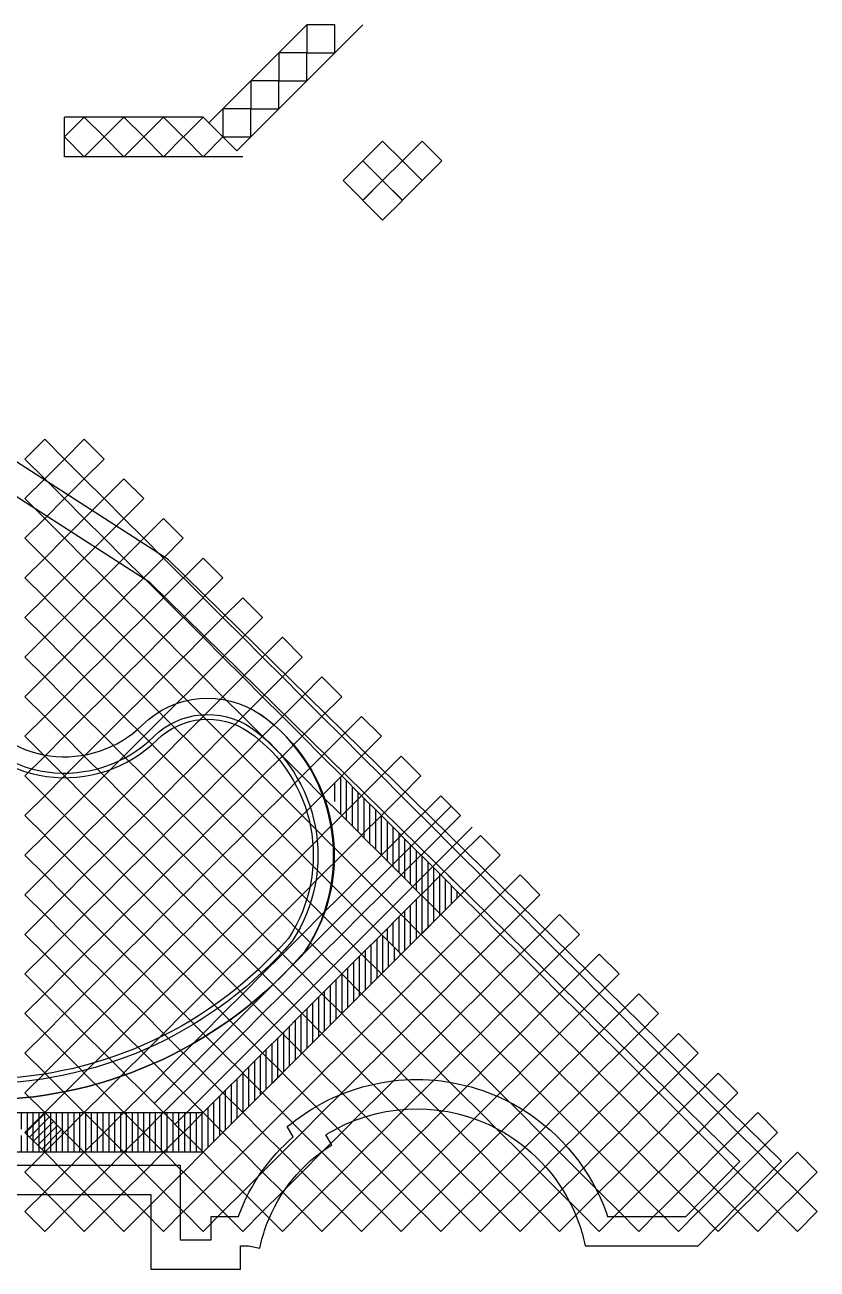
# Model space of a CAD drawing. Header units: metres. Extents: x 2217 to 2595, y -381 to -273.
# Drawn here: x 2470.67 to 2487.67, y -300.06 to -273.36 of the extents above; entities that cross this region are included whole.
import ezdxf

# ---------------------------------------------------------------- set-up
doc = ezdxf.new("R2010")
doc.units = ezdxf.units.M
doc.header["$LTSCALE"] = 0.5
doc.header["$MEASUREMENT"] = 0
doc.layers.add('A-DR', color=72, linetype='Continuous')
doc.layers.add('ceramic', color=6, linetype='Continuous')
doc.layers.add('A-Wall', color=7, linetype='Continuous', lineweight=30)
pattern_1 = [(90, (519.9779, -1846.45715), (-0.125, 0), [])]

msp = doc.modelspace()

# ---------------------------------------------------------------- hatches: boundary and pattern name
at = {"layer": 'ceramic', "ltscale": 0.5}
h = msp.add_hatch(dxfattribs=at)
h.set_pattern_fill('ANSI31', color=256, angle=45)
h.set_pattern_definition([(90, (0.2, 0), (-0.125, 0), [])])
h.paths.add_polyline_path([(2478.7472, -292.4481), (2478.3229, -292.8724), (2478.7472, -293.2966), (2479.1715, -292.8724)])
h.paths.add_polyline_path([(2479.5972, -292.4481), (2479.5979, -292.4474), (2479.1729, -292.0224), (2479.1722, -292.0216), (2478.7472, -292.4466), (2478.7465, -292.4474), (2479.1715, -292.8724), (2479.1722, -292.8731)])
h.paths.add_polyline_path([(2479.5972, -291.5981), (2479.1729, -292.0224), (2479.5972, -292.4466), (2480.0215, -292.0224)])
h.paths.add_polyline_path([(2479.1729, -291.1724), (2479.1722, -291.1716), (2478.7472, -291.5966), (2478.7465, -291.5974), (2479.1715, -292.0224), (2479.1722, -292.0216), (2479.1729, -292.0224), (2479.5972, -291.5981), (2479.5979, -291.5974)])
h.paths.add_polyline_path([(2479.1715, -291.1724), (2478.7472, -290.7481), (2478.3229, -291.1724), (2478.7472, -291.5966)])
h.paths.add_polyline_path([(2478.7472, -290.7481), (2478.7479, -290.7474), (2478.3229, -290.3224), (2478.3222, -290.3216), (2477.8972, -290.7466), (2477.8965, -290.7474), (2478.3215, -291.1724), (2478.3222, -291.1731)])
h.paths.add_polyline_path([(2478.3215, -290.3224), (2477.8972, -289.8981), (2477.4729, -290.3224), (2477.8972, -290.7466)])
h.paths.add_polyline_path([(2477.8972, -289.8981), (2477.8979, -289.8974), (2477.4729, -289.4724), (2477.4722, -289.4716), (2477.2136, -289.7302, -0.0366814), (2477.389, -290.2399), (2477.4715, -290.3224), (2477.4722, -290.3231)])
h = msp.add_hatch(dxfattribs=at)
h.set_pattern_fill('ANSI31', color=256, angle=45)
h.set_pattern_definition(pattern_1)
h.paths.add_polyline_path([(2478.3229, -292.8724), (2478.3222, -292.8716), (2477.8972, -293.2966), (2477.8965, -293.2974), (2478.3215, -293.7224), (2478.3222, -293.7231), (2478.7472, -293.2981), (2478.7479, -293.2974)])
h.paths.add_polyline_path([(2477.8972, -293.2981), (2477.4729, -293.7224), (2477.8972, -294.1466), (2478.3215, -293.7224)])
h.paths.add_polyline_path([(2477.4729, -293.7224), (2477.4722, -293.7216), (2477.0472, -294.1466), (2477.0465, -294.1474), (2477.4715, -294.5724), (2477.4722, -294.5731), (2477.8972, -294.1481), (2477.8979, -294.1474)])
h.paths.add_polyline_path([(2477.0472, -294.1481), (2476.6229, -294.5724), (2477.0472, -294.9966), (2477.4715, -294.5724)])
h.paths.add_polyline_path([(2476.6229, -294.5724), (2476.6222, -294.5716), (2476.1972, -294.9966), (2476.1965, -294.9974), (2476.6215, -295.4224), (2476.6222, -295.4231), (2477.0472, -294.9981), (2477.0479, -294.9974)])
h.paths.add_polyline_path([(2476.1972, -294.9981), (2475.7729, -295.4224), (2476.1972, -295.8466), (2476.6215, -295.4224)])
h.paths.add_polyline_path([(2475.7729, -295.4224), (2475.7722, -295.4216), (2475.3472, -295.8466), (2475.3465, -295.8474), (2475.7715, -296.2724), (2475.7722, -296.2731), (2476.1972, -295.8481), (2476.1979, -295.8474)])
h.paths.add_polyline_path([(2475.3472, -295.8481), (2474.9229, -296.2724), (2475.3472, -296.6966), (2475.7715, -296.2724)])
h.paths.add_polyline_path([(2471.0972, -296.6981), (2470.6729, -297.1224), (2471.0972, -297.5466), (2471.5215, -297.1224)])
h.paths.add_polyline_path([(2471.9472, -296.6981), (2471.5229, -297.1224), (2471.9472, -297.5466), (2472.3715, -297.1224)])
h.paths.add_polyline_path([(2472.7972, -296.6981), (2472.3729, -297.1224), (2472.7972, -297.5466), (2473.2215, -297.1224)])
h.paths.add_polyline_path([(2473.6472, -296.6981), (2473.2229, -297.1224), (2473.6472, -297.5466), (2474.0715, -297.1224)])
h.paths.add_polyline_path([(2474.4972, -296.6981), (2474.0729, -297.1224), (2474.4972, -297.5466), (2474.9215, -297.1224)])
h.paths.add_polyline_path([(2474.9229, -296.2724), (2474.9222, -296.2716), (2474.4972, -296.6966), (2474.4965, -296.6974), (2474.9215, -297.1224), (2474.9222, -297.1231), (2475.3472, -296.6981), (2475.3479, -296.6974)])
h = msp.add_hatch(dxfattribs=at)
h.set_pattern_fill('ANSI31', color=256, angle=45)
h.set_pattern_definition(pattern_1)
h.paths.add_polyline_path([(2466.4229, -297.1224), (2466.4222, -297.1216), (2465.9998, -297.544), (2466.8449, -297.5443)])
h.paths.add_polyline_path([(2467.2729, -297.1224), (2467.2722, -297.1216), (2466.8495, -297.5443), (2467.6951, -297.5446)])
h.paths.add_polyline_path([(2466.8472, -296.6981), (2467.2715, -297.1224), (2467.2722, -297.1216), (2467.2729, -297.1224), (2467.6972, -296.6981)])
h.paths.add_polyline_path([(2465.9972, -296.6981), (2466.4215, -297.1224), (2466.4222, -297.1216), (2466.4229, -297.1224), (2466.8472, -296.6981)])
h.paths.add_polyline_path([(2467.6972, -296.6981), (2468.1215, -297.1224), (2468.1222, -297.1231), (2468.5472, -296.6981)])
h.paths.add_polyline_path([(2468.1229, -297.1224), (2468.1222, -297.1231), (2468.1215, -297.1224), (2467.6993, -297.5446), (2468.5454, -297.5448)])
h.paths.add_polyline_path([(2468.9729, -297.1224), (2468.9722, -297.1216), (2468.549, -297.5448), (2469.3956, -297.5451)])
h.paths.add_polyline_path([(2468.5472, -296.6981), (2468.9715, -297.1224), (2468.9722, -297.1216), (2468.9729, -297.1224), (2469.3972, -296.6981)])
h.paths.add_polyline_path([(2469.3972, -296.6981), (2469.8215, -297.1224), (2469.8222, -297.1231), (2470.2472, -296.6981)])
h.paths.add_polyline_path([(2469.8229, -297.1224), (2469.8222, -297.1231), (2469.8215, -297.1224), (2469.3987, -297.5451), (2470.2459, -297.5453)])
h.paths.add_polyline_path([(2470.6729, -297.1224), (2470.6722, -297.1216), (2470.2485, -297.5453), (2471.0962, -297.5456)])
h.paths.add_polyline_path([(2470.2472, -296.6981), (2470.6715, -297.1224), (2470.6722, -297.1216), (2470.6729, -297.1224), (2471.0972, -296.6981)])
h.paths.add_polyline_path([(2471.5229, -297.1224), (2471.5222, -297.1216), (2471.0982, -297.5456), (2471.9464, -297.5459)])
h.paths.add_polyline_path([(2471.0972, -296.6981), (2471.5215, -297.1224), (2471.5222, -297.1216), (2471.5229, -297.1224), (2471.9472, -296.6981)])
h.paths.add_polyline_path([(2472.3729, -297.1224), (2472.3722, -297.1216), (2471.948, -297.5459), (2472.7967, -297.5461)])
h.paths.add_polyline_path([(2471.9472, -296.6981), (2472.3715, -297.1224), (2472.3722, -297.1216), (2472.3729, -297.1224), (2472.7972, -296.6981)])
h.paths.add_polyline_path([(2473.2229, -297.1224), (2473.2222, -297.1216), (2472.7977, -297.5461), (2473.6469, -297.5464)])
h.paths.add_polyline_path([(2472.7972, -296.6981), (2473.2215, -297.1224), (2473.2222, -297.1216), (2473.2229, -297.1224), (2473.6472, -296.6981)])
h.paths.add_polyline_path([(2473.6472, -296.6981), (2474.0715, -297.1224), (2474.0722, -297.1231), (2474.4972, -296.6981)])
h.paths.add_polyline_path([(2474.0729, -297.1224), (2474.0722, -297.1231), (2474.0715, -297.1224), (2473.6474, -297.5464), (2474.4972, -297.5466)])
h = msp.add_hatch(dxfattribs=at)
h.set_pattern_fill('ANSI31', color=256)
h.set_pattern_definition([(45, (0.2, 0), (-0.0883883476, 0.0883883476), [])])
h.paths.add_polyline_path([(2470.6729, -297.1224), (2471.0972, -297.5466), (2471.5215, -297.1224), (2471.0972, -296.6981)])

# ---------------------------------------------------------------- linework, layer by layer
at = {"layer": 'A-DR', "ltscale": 0.5}
for points in [[(2469.4606, -287.8643, 0.4917773), (2473.1938, -288.3786, -0.3587158), (2475.7264, -288.1543, -0.4101737), (2476.685, -293.2315, -0.4479299), (2462.985, -293.4823, -0.5434063), (2464.9075, -288.7277, -0.712722), (2469.4606, -287.8643)], [(2469.1568, -288.0381, 0.4917774), (2473.4392, -288.6281, -0.3585641), (2475.5279, -288.4426, -0.4083017), (2476.4059, -293.0192, -0.446391), (2463.2583, -293.2623, -0.572218), (2465.2323, -289.0342)], [(2469.0701, -288.0878, 0.4917774), (2473.5093, -288.6994, -0.3585099), (2475.4712, -288.525, -0.4077034), (2476.3261, -292.9587, -0.4459176), (2463.3366, -293.1996, -0.5828985), (2465.3322, -289.1267)]]:
    msp.add_lwpolyline(points, format="xyb", dxfattribs=at)
at = {"layer": 'A-Wall', "ltscale": 0.5}
for p, q in [((2479.7696, -291.6208), (2480.1979, -292.041)), ((2466.0928, -297.8266), (2474.0016, -297.8266)), ((2469.7688, -297.8266), (2473.1962, -297.8266))]:
    msp.add_line(p, q, dxfattribs=at)
for points in [[(2467.8495, -298.456), (2472.2449, -298.456), (2473.3722, -298.456), (2473.3722, -300.056), (2473.503, -300.056), (2475.2034, -300.056), (2475.3022, -300.056), (2475.3022, -299.556), (2475.4692, -299.556), (2475.7142, -299.606, -0.0382344), (2475.86, -299.1013, -0.1647337), (2477.2551, -297.3914), (2477.13, -297.1747, -0.0166269), (2477.3465, -297.0497), (2477.3465, -297.0497, -0.2498723), (2480.8179, -297.0497), (2480.8179, -297.0497, -0.0166269), (2481.0344, -297.1747, -0.1693243), (2482.558, -299.0672, -0.0344396), (2482.6952, -299.556), (2483.4452, -299.556), (2483.4452, -299.556), (2484.2452, -299.556), (2485.1222, -299.556), (2486.9042, -297.7401), (2473.7467, -284.8287), (2470.0599, -282.4578)], [(2467.8495, -297.8266), (2472.2449, -297.8266), (2474.0016, -297.8266), (2474.0016, -299.4266), (2474.6728, -299.4266), (2474.6728, -298.9266), (2475.2537, -298.9266, -0.0029914), (2475.2705, -298.8809, -0.126406), (2476.4295, -297.2201), (2476.3019, -296.9991, -0.0515389), (2477.0501, -296.4945, -0.2498723), (2481.1139, -296.4943, -0.0166269), (2481.367, -296.6404, -0.1693243), (2483.1509, -298.8559, -0.0043355), (2483.1754, -298.9266), (2483.4452, -298.9266), (2484.2452, -298.9266), (2484.858, -298.9266), (2486.0141, -297.7485), (2473.352, -285.3232), (2470.0792, -283.2185)]]:
    msp.add_lwpolyline(points, format="xyb", dxfattribs=at)
for centre, radius, start, end in [((2473.5777, -291.1891), 3.7185, 326.6841, 54.70029), ((2469.7231, -287.2447), 9.182, 222.79064, 319.30678)]:
    msp.add_arc(centre, radius, start, end, dxfattribs=at)
at = {"layer": 'ceramic', "ltscale": 0.5}
for p, q in [((2476.7246, -273.357), (2474.6215, -275.4601)), ((2477.9256, -273.356), (2475.2215, -276.0601)), ((2474.4972, -275.3359), (2471.5229, -275.3359)), ((2471.5229, -276.1844), (2471.5229, -275.3359)), ((2475.2215, -276.0601), (2474.6215, -275.4601)), ((2475.3472, -276.1844), (2471.5229, -276.1844)), ((2473.448, -296.4991), (2479.8222, -290.1234)), ((2473.8961, -296.9471), (2480.2703, -290.5714)), ((2474.4972, -297.5481), (2480.8715, -291.1724)), ((2465.1472, -296.6981), (2474.4972, -296.6981)), ((2474.4972, -297.5466), (2465.1472, -297.5466))]:
    msp.add_line(p, q, dxfattribs=at)
for points in [[(2477.3246, -273.957), (2477.3246, -273.357), (2476.7246, -273.357), (2476.7246, -273.957)], [(2476.7235, -274.558), (2476.7235, -273.958), (2476.1235, -273.958), (2476.1235, -274.558)], [(2476.1225, -275.1591), (2476.1225, -274.5591), (2475.5225, -274.5591), (2475.5225, -275.1591)], [(2475.5215, -275.7601), (2475.5215, -275.1601), (2474.9215, -275.1601), (2474.9215, -275.7601)], [(2471.9472, -276.1844), (2472.3715, -275.7601), (2471.9472, -275.3359), (2471.5229, -275.7601)], [(2472.7972, -276.1844), (2473.2215, -275.7601), (2472.7972, -275.3359), (2472.3729, -275.7601)], [(2473.6472, -276.1844), (2474.0715, -275.7601), (2473.6472, -275.3359), (2473.2229, -275.7601)], [(2474.4972, -276.1844), (2474.9215, -275.7601), (2474.4972, -275.3359), (2474.0729, -275.7601)], [(2478.3472, -276.6966), (2478.7715, -276.2724), (2478.3472, -275.8481), (2477.9229, -276.2724)], [(2479.1972, -276.6966), (2479.6215, -276.2724), (2479.1972, -275.8481), (2478.7729, -276.2724)], [(2477.9229, -277.1209), (2478.3472, -276.6966), (2477.9229, -276.2724), (2477.4987, -276.6966)], [(2478.7729, -277.1209), (2479.1972, -276.6966), (2478.7729, -276.2724), (2478.3487, -276.6966)], [(2478.3472, -277.5466), (2478.7715, -277.1224), (2478.3472, -276.6981), (2477.9229, -277.1224)], [(2471.0972, -283.0966), (2471.5215, -282.6724), (2471.0972, -282.2481), (2470.6729, -282.6724)], [(2471.9472, -283.0966), (2472.3715, -282.6724), (2471.9472, -282.2481), (2471.5229, -282.6724)], [(2471.0972, -283.9466), (2471.5215, -283.5224), (2471.0972, -283.0981), (2470.6729, -283.5224)], [(2471.9472, -283.9466), (2472.3715, -283.5224), (2471.9472, -283.0981), (2471.5229, -283.5224)], [(2472.7972, -283.9466), (2473.2215, -283.5224), (2472.7972, -283.0981), (2472.3729, -283.5224)], [(2471.0972, -284.7966), (2471.5215, -284.3724), (2471.0972, -283.9481), (2470.6729, -284.3724)], [(2471.9472, -284.7966), (2472.3715, -284.3724), (2471.9472, -283.9481), (2471.5229, -284.3724)], [(2472.7972, -284.7966), (2473.2215, -284.3724), (2472.7972, -283.9481), (2472.3729, -284.3724)], [(2473.6472, -284.7966), (2474.0715, -284.3724), (2473.6472, -283.9481), (2473.2229, -284.3724)], [(2471.0972, -285.6466), (2471.5215, -285.2224), (2471.0972, -284.7981), (2470.6729, -285.2224)], [(2471.9472, -285.6466), (2472.3715, -285.2224), (2471.9472, -284.7981), (2471.5229, -285.2224)], [(2472.7972, -285.6466), (2473.2215, -285.2224), (2472.7972, -284.7981), (2472.3729, -285.2224)], [(2473.6472, -285.6466), (2474.0715, -285.2224), (2473.6472, -284.7981), (2473.2229, -285.2224)], [(2474.4972, -285.6466), (2474.9215, -285.2224), (2474.4972, -284.7981), (2474.0729, -285.2224)], [(2471.0972, -286.4966), (2471.5215, -286.0724), (2471.0972, -285.6481), (2470.6729, -286.0724)], [(2471.9472, -286.4966), (2472.3715, -286.0724), (2471.9472, -285.6481), (2471.5229, -286.0724)], [(2472.7972, -286.4966), (2473.2215, -286.0724), (2472.7972, -285.6481), (2472.3729, -286.0724)], [(2473.6472, -286.4966), (2474.0715, -286.0724), (2473.6472, -285.6481), (2473.2229, -286.0724)], [(2474.4972, -286.4966), (2474.9215, -286.0724), (2474.4972, -285.6481), (2474.0729, -286.0724)], [(2475.3472, -286.4966), (2475.7715, -286.0724), (2475.3472, -285.6481), (2474.9229, -286.0724)], [(2471.0972, -287.3466), (2471.5215, -286.9224), (2471.0972, -286.4981), (2470.6729, -286.9224)], [(2471.9472, -287.3466), (2472.3715, -286.9224), (2471.9472, -286.4981), (2471.5229, -286.9224)], [(2472.7972, -287.3466), (2473.2215, -286.9224), (2472.7972, -286.4981), (2472.3729, -286.9224)], [(2473.6472, -287.3466), (2474.0715, -286.9224), (2473.6472, -286.4981), (2473.2229, -286.9224)], [(2474.4972, -287.3466), (2474.9215, -286.9224), (2474.4972, -286.4981), (2474.0729, -286.9224)], [(2475.3472, -287.3466), (2475.7715, -286.9224), (2475.3472, -286.4981), (2474.9229, -286.9224)], [(2476.1972, -287.3466), (2476.6215, -286.9224), (2476.1972, -286.4981), (2475.7729, -286.9224)], [(2471.0972, -288.1966), (2471.5215, -287.7724), (2471.0972, -287.3481), (2470.6729, -287.7724)], [(2471.9472, -288.1966), (2472.3715, -287.7724), (2471.9472, -287.3481), (2471.5229, -287.7724)], [(2472.7972, -288.1966), (2473.2215, -287.7724), (2472.7972, -287.3481), (2472.3729, -287.7724)], [(2473.6472, -288.1966), (2474.0715, -287.7724), (2473.6472, -287.3481), (2473.2229, -287.7724)], [(2474.4972, -288.1966), (2474.9215, -287.7724), (2474.4972, -287.3481), (2474.0729, -287.7724)], [(2475.3472, -288.1966), (2475.7715, -287.7724), (2475.3472, -287.3481), (2474.9229, -287.7724)], [(2476.1972, -288.1966), (2476.6215, -287.7724), (2476.1972, -287.3481), (2475.7729, -287.7724)], [(2477.0472, -288.1966), (2477.4715, -287.7724), (2477.0472, -287.3481), (2476.6229, -287.7724)], [(2471.0972, -289.0466), (2471.5215, -288.6224), (2471.0972, -288.1981), (2470.6729, -288.6224)], [(2471.9472, -289.0466), (2472.3715, -288.6224), (2471.9472, -288.1981), (2471.5229, -288.6224)], [(2472.7972, -289.0466), (2473.2215, -288.6224), (2472.7972, -288.1981), (2472.3729, -288.6224)], [(2473.6472, -289.0466), (2474.0715, -288.6224), (2473.6472, -288.1981), (2473.2229, -288.6224)], [(2474.4972, -289.0466), (2474.9215, -288.6224), (2474.4972, -288.1981), (2474.0729, -288.6224)], [(2475.3472, -289.0466), (2475.7715, -288.6224), (2475.3472, -288.1981), (2474.9229, -288.6224)], [(2476.1972, -289.0466), (2476.6215, -288.6224), (2476.1972, -288.1981), (2475.7729, -288.6224)], [(2477.0472, -289.0466), (2477.4715, -288.6224), (2477.0472, -288.1981), (2476.6229, -288.6224)], [(2477.8972, -289.0466), (2478.3215, -288.6224), (2477.8972, -288.1981), (2477.4729, -288.6224)], [(2471.0972, -289.8966), (2471.5215, -289.4724), (2471.0972, -289.0481), (2470.6729, -289.4724)], [(2471.9472, -289.8966), (2472.3715, -289.4724), (2471.9472, -289.0481), (2471.5229, -289.4724)], [(2472.7972, -289.8966), (2473.2215, -289.4724), (2472.7972, -289.0481), (2472.3729, -289.4724)], [(2473.6472, -289.8966), (2474.0715, -289.4724), (2473.6472, -289.0481), (2473.2229, -289.4724)], [(2474.4972, -289.8966), (2474.9215, -289.4724), (2474.4972, -289.0481), (2474.0729, -289.4724)], [(2475.3472, -289.8966), (2475.7715, -289.4724), (2475.3472, -289.0481), (2474.9229, -289.4724)], [(2476.1972, -289.8966), (2476.6215, -289.4724), (2476.1972, -289.0481), (2475.7729, -289.4724)], [(2477.0472, -289.8966), (2477.4715, -289.4724), (2477.0472, -289.0481), (2476.6229, -289.4724)], [(2477.8972, -289.8966), (2478.3215, -289.4724), (2477.8972, -289.0481), (2477.4729, -289.4724)], [(2478.7472, -289.8966), (2479.1715, -289.4724), (2478.7472, -289.0481), (2478.3229, -289.4724)], [(2471.0972, -290.7466), (2471.5215, -290.3224), (2471.0972, -289.8981), (2470.6729, -290.3224)], [(2471.9472, -290.7466), (2472.3715, -290.3224), (2471.9472, -289.8981), (2471.5229, -290.3224)], [(2472.7972, -290.7466), (2473.2215, -290.3224), (2472.7972, -289.8981), (2472.3729, -290.3224)], [(2473.6472, -290.7466), (2474.0715, -290.3224), (2473.6472, -289.8981), (2473.2229, -290.3224)], [(2474.4972, -290.7466), (2474.9215, -290.3224), (2474.4972, -289.8981), (2474.0729, -290.3224)], [(2475.3472, -290.7466), (2475.7715, -290.3224), (2475.3472, -289.8981), (2474.9229, -290.3224)], [(2476.1972, -290.7466), (2476.6215, -290.3224), (2476.1972, -289.8981), (2475.7729, -290.3224)], [(2477.0472, -290.7466), (2477.4715, -290.3224), (2477.0472, -289.8981), (2476.6229, -290.3224)], [(2477.8972, -290.7466), (2478.3215, -290.3224), (2477.8972, -289.8981), (2477.4729, -290.3224)], [(2478.7472, -290.7466), (2479.1715, -290.3224), (2478.7472, -289.8981), (2478.3229, -290.3224)], [(2479.5972, -290.7466), (2480.0215, -290.3224), (2479.5972, -289.8981), (2479.1729, -290.3224)], [(2471.0972, -291.5966), (2471.5215, -291.1724), (2471.0972, -290.7481), (2470.6729, -291.1724)], [(2471.9472, -291.5966), (2472.3715, -291.1724), (2471.9472, -290.7481), (2471.5229, -291.1724)], [(2472.7972, -291.5966), (2473.2215, -291.1724), (2472.7972, -290.7481), (2472.3729, -291.1724)], [(2473.6472, -291.5966), (2474.0715, -291.1724), (2473.6472, -290.7481), (2473.2229, -291.1724)], [(2474.4972, -291.5966), (2474.9215, -291.1724), (2474.4972, -290.7481), (2474.0729, -291.1724)], [(2475.3472, -291.5966), (2475.7715, -291.1724), (2475.3472, -290.7481), (2474.9229, -291.1724)], [(2476.1972, -291.5966), (2476.6215, -291.1724), (2476.1972, -290.7481), (2475.7729, -291.1724)], [(2477.0472, -291.5966), (2477.4715, -291.1724), (2477.0472, -290.7481), (2476.6229, -291.1724)], [(2477.8972, -291.5966), (2478.3215, -291.1724), (2477.8972, -290.7481), (2477.4729, -291.1724)], [(2478.7472, -291.5966), (2479.1715, -291.1724), (2478.7472, -290.7481), (2478.3229, -291.1724)], [(2479.5972, -291.5966), (2480.0215, -291.1724), (2479.5972, -290.7481), (2479.1729, -291.1724)], [(2480.4472, -291.5966), (2480.8715, -291.1724), (2480.4472, -290.7481), (2480.0229, -291.1724)], [(2471.0972, -292.4466), (2471.5215, -292.0224), (2471.0972, -291.5981), (2470.6729, -292.0224)], [(2471.9472, -292.4466), (2472.3715, -292.0224), (2471.9472, -291.5981), (2471.5229, -292.0224)], [(2472.7972, -292.4466), (2473.2215, -292.0224), (2472.7972, -291.5981), (2472.3729, -292.0224)], [(2473.6472, -292.4466), (2474.0715, -292.0224), (2473.6472, -291.5981), (2473.2229, -292.0224)], [(2474.4972, -292.4466), (2474.9215, -292.0224), (2474.4972, -291.5981), (2474.0729, -292.0224)], [(2475.3472, -292.4466), (2475.7715, -292.0224), (2475.3472, -291.5981), (2474.9229, -292.0224)], [(2476.1972, -292.4466), (2476.6215, -292.0224), (2476.1972, -291.5981), (2475.7729, -292.0224)], [(2477.0472, -292.4466), (2477.4715, -292.0224), (2477.0472, -291.5981), (2476.6229, -292.0224)], [(2477.8972, -292.4466), (2478.3215, -292.0224), (2477.8972, -291.5981), (2477.4729, -292.0224)], [(2478.7472, -292.4466), (2479.1715, -292.0224), (2478.7472, -291.5981), (2478.3229, -292.0224)], [(2479.5972, -292.4466), (2480.0215, -292.0224), (2479.5972, -291.5981), (2479.1729, -292.0224)], [(2480.4472, -292.4466), (2480.8715, -292.0224), (2480.4472, -291.5981), (2480.0229, -292.0224)], [(2481.2972, -292.4466), (2481.7215, -292.0224), (2481.2972, -291.5981), (2480.8729, -292.0224)], [(2471.0972, -293.2966), (2471.5215, -292.8724), (2471.0972, -292.4481), (2470.6729, -292.8724)], [(2471.9472, -293.2966), (2472.3715, -292.8724), (2471.9472, -292.4481), (2471.5229, -292.8724)], [(2472.7972, -293.2966), (2473.2215, -292.8724), (2472.7972, -292.4481), (2472.3729, -292.8724)], [(2473.6472, -293.2966), (2474.0715, -292.8724), (2473.6472, -292.4481), (2473.2229, -292.8724)], [(2474.4972, -293.2966), (2474.9215, -292.8724), (2474.4972, -292.4481), (2474.0729, -292.8724)], [(2475.3472, -293.2966), (2475.7715, -292.8724), (2475.3472, -292.4481), (2474.9229, -292.8724)], [(2476.1972, -293.2966), (2476.6215, -292.8724), (2476.1972, -292.4481), (2475.7729, -292.8724)], [(2477.0472, -293.2966), (2477.4715, -292.8724), (2477.0472, -292.4481), (2476.6229, -292.8724)], [(2477.8972, -293.2966), (2478.3215, -292.8724), (2477.8972, -292.4481), (2477.4729, -292.8724)], [(2478.7472, -293.2966), (2479.1715, -292.8724), (2478.7472, -292.4481), (2478.3229, -292.8724)], [(2479.5972, -293.2966), (2480.0215, -292.8724), (2479.5972, -292.4481), (2479.1729, -292.8724)], [(2480.4472, -293.2966), (2480.8715, -292.8724), (2480.4472, -292.4481), (2480.0229, -292.8724)], [(2481.2972, -293.2966), (2481.7215, -292.8724), (2481.2972, -292.4481), (2480.8729, -292.8724)], [(2482.1472, -293.2966), (2482.5715, -292.8724), (2482.1472, -292.4481), (2481.7229, -292.8724)], [(2471.0972, -294.1466), (2471.5215, -293.7224), (2471.0972, -293.2981), (2470.6729, -293.7224)], [(2471.9472, -294.1466), (2472.3715, -293.7224), (2471.9472, -293.2981), (2471.5229, -293.7224)], [(2472.7972, -294.1466), (2473.2215, -293.7224), (2472.7972, -293.2981), (2472.3729, -293.7224)], [(2473.6472, -294.1466), (2474.0715, -293.7224), (2473.6472, -293.2981), (2473.2229, -293.7224)], [(2474.4972, -294.1466), (2474.9215, -293.7224), (2474.4972, -293.2981), (2474.0729, -293.7224)], [(2475.3472, -294.1466), (2475.7715, -293.7224), (2475.3472, -293.2981), (2474.9229, -293.7224)], [(2476.1972, -294.1466), (2476.6215, -293.7224), (2476.1972, -293.2981), (2475.7729, -293.7224)], [(2477.0472, -294.1466), (2477.4715, -293.7224), (2477.0472, -293.2981), (2476.6229, -293.7224)], [(2477.8972, -294.1466), (2478.3215, -293.7224), (2477.8972, -293.2981), (2477.4729, -293.7224)], [(2478.7472, -294.1466), (2479.1715, -293.7224), (2478.7472, -293.2981), (2478.3229, -293.7224)], [(2479.5972, -294.1466), (2480.0215, -293.7224), (2479.5972, -293.2981), (2479.1729, -293.7224)], [(2480.4472, -294.1466), (2480.8715, -293.7224), (2480.4472, -293.2981), (2480.0229, -293.7224)], [(2481.2972, -294.1466), (2481.7215, -293.7224), (2481.2972, -293.2981), (2480.8729, -293.7224)], [(2482.1472, -294.1466), (2482.5715, -293.7224), (2482.1472, -293.2981), (2481.7229, -293.7224)], [(2482.9972, -294.1466), (2483.4215, -293.7224), (2482.9972, -293.2981), (2482.5729, -293.7224)], [(2471.0972, -294.9966), (2471.5215, -294.5724), (2471.0972, -294.1481), (2470.6729, -294.5724)], [(2471.9472, -294.9966), (2472.3715, -294.5724), (2471.9472, -294.1481), (2471.5229, -294.5724)], [(2472.7972, -294.9966), (2473.2215, -294.5724), (2472.7972, -294.1481), (2472.3729, -294.5724)], [(2473.6472, -294.9966), (2474.0715, -294.5724), (2473.6472, -294.1481), (2473.2229, -294.5724)], [(2474.4972, -294.9966), (2474.9215, -294.5724), (2474.4972, -294.1481), (2474.0729, -294.5724)], [(2475.3472, -294.9966), (2475.7715, -294.5724), (2475.3472, -294.1481), (2474.9229, -294.5724)], [(2476.1972, -294.9966), (2476.6215, -294.5724), (2476.1972, -294.1481), (2475.7729, -294.5724)], [(2477.0472, -294.9966), (2477.4715, -294.5724), (2477.0472, -294.1481), (2476.6229, -294.5724)], [(2477.8972, -294.9966), (2478.3215, -294.5724), (2477.8972, -294.1481), (2477.4729, -294.5724)], [(2478.7472, -294.9966), (2479.1715, -294.5724), (2478.7472, -294.1481), (2478.3229, -294.5724)], [(2479.5972, -294.9966), (2480.0215, -294.5724), (2479.5972, -294.1481), (2479.1729, -294.5724)], [(2480.4472, -294.9966), (2480.8715, -294.5724), (2480.4472, -294.1481), (2480.0229, -294.5724)], [(2481.2972, -294.9966), (2481.7215, -294.5724), (2481.2972, -294.1481), (2480.8729, -294.5724)], [(2482.1472, -294.9966), (2482.5715, -294.5724), (2482.1472, -294.1481), (2481.7229, -294.5724)], [(2482.9972, -294.9966), (2483.4215, -294.5724), (2482.9972, -294.1481), (2482.5729, -294.5724)], [(2483.8472, -294.9966), (2484.2715, -294.5724), (2483.8472, -294.1481), (2483.4229, -294.5724)], [(2471.0972, -295.8466), (2471.5215, -295.4224), (2471.0972, -294.9981), (2470.6729, -295.4224)], [(2471.9472, -295.8466), (2472.3715, -295.4224), (2471.9472, -294.9981), (2471.5229, -295.4224)], [(2472.7972, -295.8466), (2473.2215, -295.4224), (2472.7972, -294.9981), (2472.3729, -295.4224)], [(2473.6472, -295.8466), (2474.0715, -295.4224), (2473.6472, -294.9981), (2473.2229, -295.4224)], [(2474.4972, -295.8466), (2474.9215, -295.4224), (2474.4972, -294.9981), (2474.0729, -295.4224)], [(2475.3472, -295.8466), (2475.7715, -295.4224), (2475.3472, -294.9981), (2474.9229, -295.4224)], [(2476.1972, -295.8466), (2476.6215, -295.4224), (2476.1972, -294.9981), (2475.7729, -295.4224)], [(2477.0472, -295.8466), (2477.4715, -295.4224), (2477.0472, -294.9981), (2476.6229, -295.4224)], [(2477.8972, -295.8466), (2478.3215, -295.4224), (2477.8972, -294.9981), (2477.4729, -295.4224)], [(2478.7472, -295.8466), (2479.1715, -295.4224), (2478.7472, -294.9981), (2478.3229, -295.4224)], [(2479.5972, -295.8466), (2480.0215, -295.4224), (2479.5972, -294.9981), (2479.1729, -295.4224)], [(2480.4472, -295.8466), (2480.8715, -295.4224), (2480.4472, -294.9981), (2480.0229, -295.4224)], [(2481.2972, -295.8466), (2481.7215, -295.4224), (2481.2972, -294.9981), (2480.8729, -295.4224)], [(2482.1472, -295.8466), (2482.5715, -295.4224), (2482.1472, -294.9981), (2481.7229, -295.4224)], [(2482.9972, -295.8466), (2483.4215, -295.4224), (2482.9972, -294.9981), (2482.5729, -295.4224)], [(2483.8472, -295.8466), (2484.2715, -295.4224), (2483.8472, -294.9981), (2483.4229, -295.4224)], [(2484.6972, -295.8466), (2485.1215, -295.4224), (2484.6972, -294.9981), (2484.2729, -295.4224)], [(2471.0972, -296.6966), (2471.5215, -296.2724), (2471.0972, -295.8481), (2470.6729, -296.2724)], [(2471.9472, -296.6966), (2472.3715, -296.2724), (2471.9472, -295.8481), (2471.5229, -296.2724)], [(2472.7972, -296.6966), (2473.2215, -296.2724), (2472.7972, -295.8481), (2472.3729, -296.2724)], [(2473.6472, -296.6966), (2474.0715, -296.2724), (2473.6472, -295.8481), (2473.2229, -296.2724)], [(2474.4972, -296.6966), (2474.9215, -296.2724), (2474.4972, -295.8481), (2474.0729, -296.2724)], [(2475.3472, -296.6966), (2475.7715, -296.2724), (2475.3472, -295.8481), (2474.9229, -296.2724)], [(2476.1972, -296.6966), (2476.6215, -296.2724), (2476.1972, -295.8481), (2475.7729, -296.2724)], [(2477.0472, -296.6966), (2477.4715, -296.2724), (2477.0472, -295.8481), (2476.6229, -296.2724)], [(2477.8972, -296.6966), (2478.3215, -296.2724), (2477.8972, -295.8481), (2477.4729, -296.2724)], [(2478.7472, -296.6966), (2479.1715, -296.2724), (2478.7472, -295.8481), (2478.3229, -296.2724)], [(2479.5972, -296.6966), (2480.0215, -296.2724), (2479.5972, -295.8481), (2479.1729, -296.2724)], [(2480.4472, -296.6966), (2480.8715, -296.2724), (2480.4472, -295.8481), (2480.0229, -296.2724)], [(2481.2972, -296.6966), (2481.7215, -296.2724), (2481.2972, -295.8481), (2480.8729, -296.2724)], [(2482.1472, -296.6966), (2482.5715, -296.2724), (2482.1472, -295.8481), (2481.7229, -296.2724)], [(2482.9972, -296.6966), (2483.4215, -296.2724), (2482.9972, -295.8481), (2482.5729, -296.2724)], [(2483.8472, -296.6966), (2484.2715, -296.2724), (2483.8472, -295.8481), (2483.4229, -296.2724)], [(2484.6972, -296.6966), (2485.1215, -296.2724), (2484.6972, -295.8481), (2484.2729, -296.2724)], [(2485.5472, -296.6966), (2485.9715, -296.2724), (2485.5472, -295.8481), (2485.1229, -296.2724)], [(2471.0972, -297.5466), (2471.5215, -297.1224), (2471.0972, -296.6981), (2470.6729, -297.1224)], [(2471.9472, -297.5466), (2472.3715, -297.1224), (2471.9472, -296.6981), (2471.5229, -297.1224)], [(2472.7972, -297.5466), (2473.2215, -297.1224), (2472.7972, -296.6981), (2472.3729, -297.1224)], [(2473.6472, -297.5466), (2474.0715, -297.1224), (2473.6472, -296.6981), (2473.2229, -297.1224)], [(2474.4972, -297.5466), (2474.9215, -297.1224), (2474.4972, -296.6981), (2474.0729, -297.1224)], [(2475.3472, -297.5466), (2475.7715, -297.1224), (2475.3472, -296.6981), (2474.9229, -297.1224)], [(2476.1972, -297.5466), (2476.6215, -297.1224), (2476.1972, -296.6981), (2475.7729, -297.1224)], [(2477.0472, -297.5466), (2477.4715, -297.1224), (2477.0472, -296.6981), (2476.6229, -297.1224)], [(2477.8972, -297.5466), (2478.3215, -297.1224), (2477.8972, -296.6981), (2477.4729, -297.1224)], [(2478.7472, -297.5466), (2479.1715, -297.1224), (2478.7472, -296.6981), (2478.3229, -297.1224)], [(2479.5972, -297.5466), (2480.0215, -297.1224), (2479.5972, -296.6981), (2479.1729, -297.1224)], [(2480.4472, -297.5466), (2480.8715, -297.1224), (2480.4472, -296.6981), (2480.0229, -297.1224)], [(2481.2972, -297.5466), (2481.7215, -297.1224), (2481.2972, -296.6981), (2480.8729, -297.1224)], [(2482.1472, -297.5466), (2482.5715, -297.1224), (2482.1472, -296.6981), (2481.7229, -297.1224)], [(2482.9972, -297.5466), (2483.4215, -297.1224), (2482.9972, -296.6981), (2482.5729, -297.1224)], [(2483.8472, -297.5466), (2484.2715, -297.1224), (2483.8472, -296.6981), (2483.4229, -297.1224)], [(2484.6972, -297.5466), (2485.1215, -297.1224), (2484.6972, -296.6981), (2484.2729, -297.1224)], [(2485.5472, -297.5466), (2485.9715, -297.1224), (2485.5472, -296.6981), (2485.1229, -297.1224)], [(2486.3972, -297.5466), (2486.8215, -297.1224), (2486.3972, -296.6981), (2485.9729, -297.1224)], [(2471.0972, -298.3966), (2471.5215, -297.9724), (2471.0972, -297.5481), (2470.6729, -297.9724)], [(2471.9472, -298.3966), (2472.3715, -297.9724), (2471.9472, -297.5481), (2471.5229, -297.9724)], [(2472.7972, -298.3966), (2473.2215, -297.9724), (2472.7972, -297.5481), (2472.3729, -297.9724)], [(2473.6472, -298.3966), (2474.0715, -297.9724), (2473.6472, -297.5481), (2473.2229, -297.9724)], [(2474.4972, -298.3966), (2474.9215, -297.9724), (2474.4972, -297.5481), (2474.0729, -297.9724)], [(2475.3472, -298.3966), (2475.7715, -297.9724), (2475.3472, -297.5481), (2474.9229, -297.9724)], [(2476.1972, -298.3966), (2476.6215, -297.9724), (2476.1972, -297.5481), (2475.7729, -297.9724)], [(2477.0472, -298.3966), (2477.4715, -297.9724), (2477.0472, -297.5481), (2476.6229, -297.9724)], [(2477.8972, -298.3966), (2478.3215, -297.9724), (2477.8972, -297.5481), (2477.4729, -297.9724)], [(2478.7472, -298.3966), (2479.1715, -297.9724), (2478.7472, -297.5481), (2478.3229, -297.9724)], [(2479.5972, -298.3966), (2480.0215, -297.9724), (2479.5972, -297.5481), (2479.1729, -297.9724)], [(2480.4472, -298.3966), (2480.8715, -297.9724), (2480.4472, -297.5481), (2480.0229, -297.9724)], [(2481.2972, -298.3966), (2481.7215, -297.9724), (2481.2972, -297.5481), (2480.8729, -297.9724)], [(2482.1472, -298.3966), (2482.5715, -297.9724), (2482.1472, -297.5481), (2481.7229, -297.9724)], [(2482.9972, -298.3966), (2483.4215, -297.9724), (2482.9972, -297.5481), (2482.5729, -297.9724)], [(2483.8472, -298.3966), (2484.2715, -297.9724), (2483.8472, -297.5481), (2483.4229, -297.9724)], [(2484.6972, -298.3966), (2485.1215, -297.9724), (2484.6972, -297.5481), (2484.2729, -297.9724)], [(2485.5472, -298.3966), (2485.9715, -297.9724), (2485.5472, -297.5481), (2485.1229, -297.9724)], [(2486.3972, -298.3966), (2486.8215, -297.9724), (2486.3972, -297.5481), (2485.9729, -297.9724)], [(2487.2472, -298.3966), (2487.6715, -297.9724), (2487.2472, -297.5481), (2486.8229, -297.9724)], [(2471.0972, -299.2466), (2471.5215, -298.8224), (2471.0972, -298.3981), (2470.6729, -298.8224)], [(2471.9472, -299.2466), (2472.3715, -298.8224), (2471.9472, -298.3981), (2471.5229, -298.8224)], [(2472.7972, -299.2466), (2473.2215, -298.8224), (2472.7972, -298.3981), (2472.3729, -298.8224)], [(2473.6472, -299.2466), (2474.0715, -298.8224), (2473.6472, -298.3981), (2473.2229, -298.8224)], [(2474.4972, -299.2466), (2474.9215, -298.8224), (2474.4972, -298.3981), (2474.0729, -298.8224)], [(2475.3472, -299.2466), (2475.7715, -298.8224), (2475.3472, -298.3981), (2474.9229, -298.8224)], [(2476.1972, -299.2466), (2476.6215, -298.8224), (2476.1972, -298.3981), (2475.7729, -298.8224)], [(2477.0472, -299.2466), (2477.4715, -298.8224), (2477.0472, -298.3981), (2476.6229, -298.8224)], [(2477.8972, -299.2466), (2478.3215, -298.8224), (2477.8972, -298.3981), (2477.4729, -298.8224)], [(2478.7472, -299.2466), (2479.1715, -298.8224), (2478.7472, -298.3981), (2478.3229, -298.8224)], [(2479.5972, -299.2466), (2480.0215, -298.8224), (2479.5972, -298.3981), (2479.1729, -298.8224)], [(2480.4472, -299.2466), (2480.8715, -298.8224), (2480.4472, -298.3981), (2480.0229, -298.8224)], [(2481.2972, -299.2466), (2481.7215, -298.8224), (2481.2972, -298.3981), (2480.8729, -298.8224)], [(2482.1472, -299.2466), (2482.5715, -298.8224), (2482.1472, -298.3981), (2481.7229, -298.8224)], [(2482.9972, -299.2466), (2483.4215, -298.8224), (2482.9972, -298.3981), (2482.5729, -298.8224)], [(2483.8472, -299.2466), (2484.2715, -298.8224), (2483.8472, -298.3981), (2483.4229, -298.8224)], [(2484.6972, -299.2466), (2485.1215, -298.8224), (2484.6972, -298.3981), (2484.2729, -298.8224)], [(2485.5472, -299.2466), (2485.9715, -298.8224), (2485.5472, -298.3981), (2485.1229, -298.8224)], [(2486.3972, -299.2466), (2486.8215, -298.8224), (2486.3972, -298.3981), (2485.9729, -298.8224)], [(2487.2472, -299.2466), (2487.6715, -298.8224), (2487.2472, -298.3981), (2486.8229, -298.8224)]]:
    msp.add_lwpolyline(points, close=True, dxfattribs=at)

doc.saveas('drawing.dxf')
